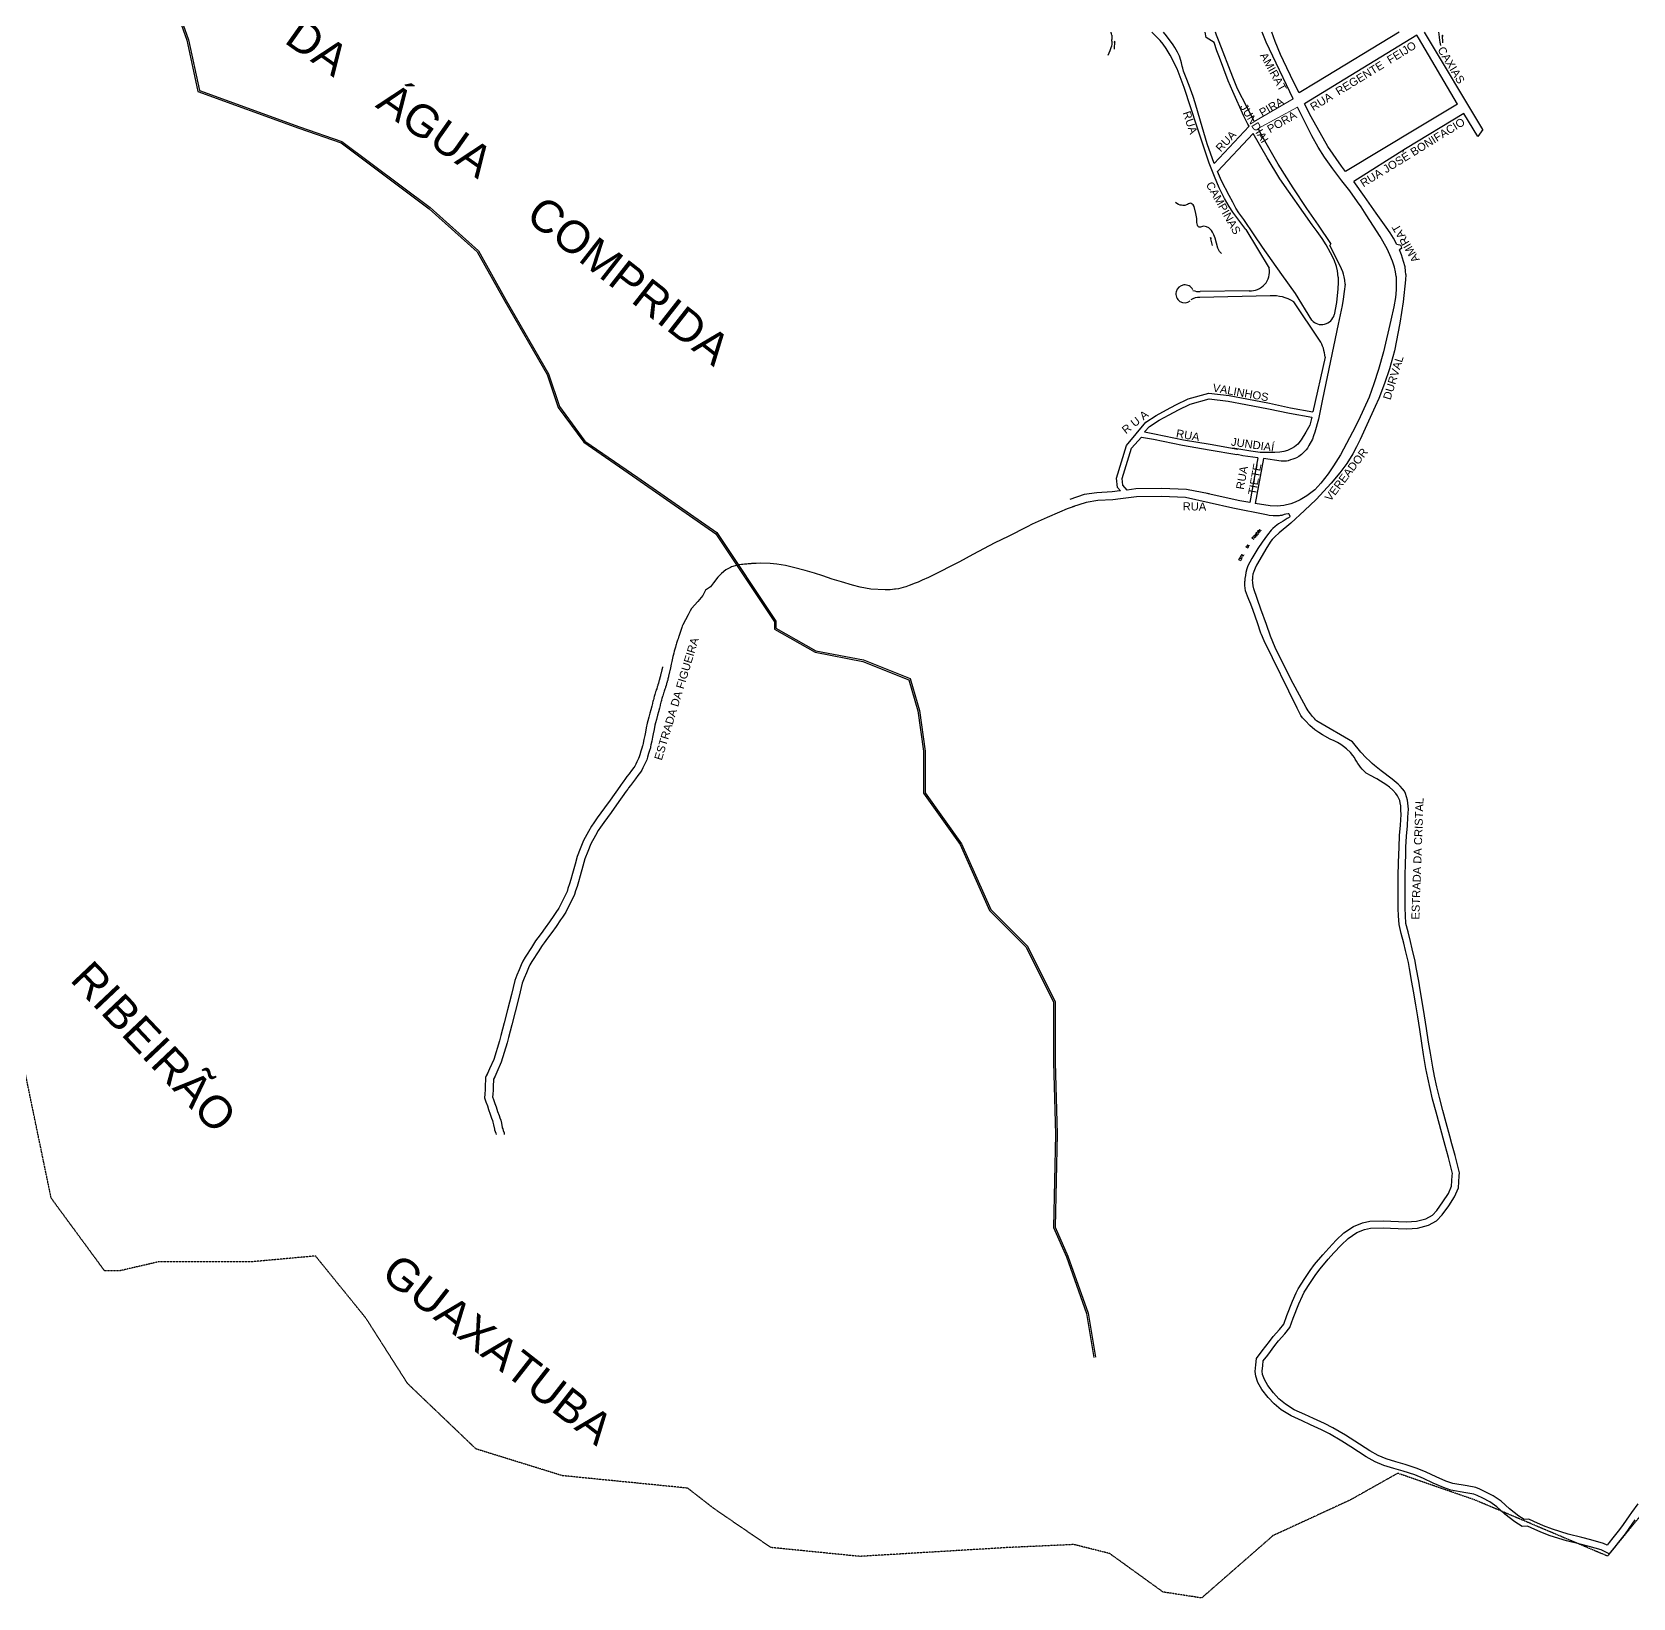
# Model space of a CAD drawing. Header units: millimetres. Extents: x 583 to 26013, y 350 to 21391.
# Drawn here: x 6091 to 8091, y 8427 to 10384 of the extents above; entities that cross this region are included whole.
import ezdxf
from ezdxf.enums import TextEntityAlignment as Align

# ---------------------------------------------------------------- set-up
doc = ezdxf.new("R2010")
doc.units = ezdxf.units.MM
doc.linetypes.add('HIDDEN', pattern=[0.375, 0.25, -0.125])
for name, color, linetype in [('105-QUADRAS_ESTRADAS', 80, 'Continuous'), ('110-CERCA_DE_ARAME', 10, 'Continuous'), ('1140-NOME_DAS_RUAS', 7, 'Continuous'), ('145-', 130, 'Continuous'), ('RIOS', 140, 'Continuous')]:
    doc.layers.add(name, color=color, linetype=linetype)
doc.styles.add('EU', font='arial.ttf', dxfattribs={"height": 10})
doc.styles.add('ROMANS', font='ROMANS.SHX', dxfattribs={"height": 5})

msp = doc.modelspace()

# ---------------------------------------------------------------- linework, layer by layer
at = {"color": 0, "linetype": 'Continuous', "lineweight": 20}
for p, q in [((7666.80313, 10300.54228), (7618.58695, 10272.42552)), ((7671.90358, 10290.05569), (7622.74211, 10263.32966)), ((7611.64611, 10266.13968), (7567.90612, 10219.76614)), ((7616.85137, 10257.08425), (7572.01471, 10209.54801))]:
    msp.add_line(p, q, dxfattribs=at)
at = {"color": 0, "linetype": 'Continuous'}
for p, q in [((7607.61551, 10137.30241), (7636.54128, 10088.79602)), ((7611.68961, 10060.56918), (7550.6453, 10059.6992)), ((7637.97166, 10054.31639), (7550.00966, 10052.39506)), ((7699.69886, 9999.04235), (7667.29305, 10046.99171)), ((7622.50096, 9851.90514), (7612.37232, 9796.15419)), ((7629.43373, 9850.90439), (7619.27727, 9795.00031))]:
    msp.add_line(p, q, dxfattribs=at)
for points in [[(7689.89508, 10024.03368), (7669.69191, 10057.08406), (7652.45453, 10080.98044), (7628.13921, 10114.92413), (7618.12706, 10130.64544)], [(7480.86975, 9884.21932), (7487.14197, 9891.17047), (7499.23039, 9898.80534), (7511.77493, 9905.52859), (7523.31811, 9911.84393), (7537.91538, 9918.90908), (7561.86407, 9925.51833), (7585.47066, 9922.66954), (7607.34894, 9918.59932), (7635.74527, 9913.12957), (7661.97475, 9907.65977), (7689.83555, 9902.7363)], [(7482.58995, 9896.57473), (7495.70358, 9904.85711), (7508.44164, 9911.68408), (7520.11142, 9918.06869), (7535.43913, 9925.48737), (7561.33239, 9932.63328), (7586.53123, 9929.59234), (7608.65111, 9925.47717), (7637.12186, 9919.99308), (7663.29864, 9914.53427), (7691.36964, 9909.57366)], [(7451.02081, 9810.59381), (7447.34364, 9814.67334), (7445.91949, 9826.53235), (7458.28768, 9867.49264), (7482.58995, 9896.57473)], [(7480.83289, 9884.17848), (7493.4174, 9881.99156), (7529.84705, 9874.44892), (7562.95711, 9868.77717), (7597.53825, 9862.847)], [(7459.46642, 9811.6792), (7454.02908, 9817.71151), (7453.0443, 9825.91189), (7464.53362, 9863.96161), (7477.00791, 9877.73826), (7492.1082, 9875.11416), (7528.54611, 9867.56981), (7561.77522, 9861.87767), (7596.35512, 9855.94771)], [(7451.02081, 9810.59381), (7449.98845, 9810.46114), (7440.65627, 9809.56938), (7421.45597, 9808.35843), (7405.65366, 9805.97237), (7387.76435, 9799.94334)], [(7591.21551, 9788.90241), (7532.24445, 9802.2249), (7502.16973, 9803.74391), (7470.73798, 9803.04553), (7451.10169, 9800.52196), (7441.44681, 9799.59938), (7422.51921, 9798.40562), (7408.01509, 9796.21557), (7390.95804, 9790.46704)], [(7561.87952, 9806.92612), (7533.4089, 9812.17883), (7502.31107, 9813.74952), (7469.98749, 9813.03132), (7459.46642, 9811.6792)], [(7392.96922, 9791.14484), (7384.3332, 9788.23434), (7374.61598, 9783.95519), (7359.41457, 9777.22087), (7340.80093, 9768.90051), (7334.26994, 9765.81699), (7310.52722, 9753.74049), (7293.9679, 9745.51306), (7266.49121, 9731.06565), (7249.90052, 9721.76435), (7239.18648, 9716.33087), (7225.32459, 9709.2765), (7211.18015, 9702.40105), (7203.32445, 9698.93754), (7199.8109, 9697.42265), (7198.02025, 9696.65059), (7195.81356, 9695.74282), (7193.02796, 9694.70004), (7190.17563, 9693.63228), (7186.99676, 9692.44229), (7182.69258, 9690.83103), (7179.64865, 9689.94366), (7173.52453, 9688.35621), (7169.98272, 9687.82797), (7168.71879, 9687.63947), (7166.27237, 9687.27461), (7163.39828, 9686.84596), (7157.77622, 9687.00624), (7157.1542, 9687.02398), (7139.13733, 9687.73692), (7125.66902, 9690.31928), (7116.32474, 9692.98561), (7102.37473, 9696.99792), (7090.73796, 9700.48617), (7079.16543, 9704.51742), (7068.61292, 9707.71899), (7056.85533, 9711.11517), (7042.4418, 9715.06113), (7032.62061, 9717.17073), (7021.57464, 9718.99827), (7013.28298, 9720.06593), (7001.14099, 9720.22995), (6995.89351, 9719.9683), (6989.91806, 9719.67035), (6989.14719, 9719.63192), (6988.11858, 9719.58063), (6987.14376, 9719.52269), (6985.61593, 9719.36677), (6984.08078, 9719.21011), (6982.05381, 9719.00325), (6981.02656, 9718.89842), (6979.16172, 9718.70811), (6977.59496, 9718.54822), (6973.95346, 9718.17661), (6969.75325, 9717.02235), (6965.0344, 9715.72558), (6963.61715, 9714.95013), (6958.03063, 9711.89346), (6952.67909, 9707.23729), (6948.11081, 9702.78758), (6942.58371, 9695.55435), (6938.77436, 9690.56911), (6932.4319, 9686.46695), (6929.04846, 9679.70209), (6923.07021, 9672.41198), (6915.18177, 9663.60645), (6913.40647, 9660.62872), (6910.72921, 9655.68391), (6907.47052, 9649.55007), (6904.35879, 9643.21623), (6903.46162, 9641.39005), (6902.80358, 9640.05063), (6899.17403, 9628.73031), (6898.82114, 9627.67146), (6898.23926, 9625.92547), (6897.62916, 9624.09481), (6896.84981, 9621.75631), (6896.33491, 9620.21129), (6895.86084, 9618.78883), (6895.45418, 9617.56861), (6894.90646, 9615.51111), (6894.51896, 9614.05545), (6894.17364, 9612.75827), (6893.48804, 9610.18281), (6892.87904, 9607.89514), (6892.11829, 9605.03737), (6891.77059, 9603.66791), (6891.31304, 9601.46365), (6890.93662, 9599.65026), (6890.48078, 9597.45425), (6890.09393, 9595.59062), (6889.8202, 9594.27194), (6889.32543, 9591.8884), (6889.05991, 9590.60923), (6888.89908, 9589.83444), (6888.79682, 9589.34179), (6888.61927, 9588.48644), (6888.45621, 9587.73343), (6888.27317, 9586.97753)], [(6878.88412, 9590.78931), (6878.74564, 9590.12216), (6877.96732, 9586.90794), (6876.6858, 9581.61564), (6876.44346, 9580.61486), (6876.13139, 9579.3261), (6875.84868, 9578.15861), (6875.55286, 9576.93696), (6875.3273, 9576.00545), (6875.21728, 9575.64075), (6875.14107, 9575.38812), (6875.08524, 9575.20305), (6875.04989, 9575.08585), (6874.97332, 9574.83204), (6874.89897, 9574.58557), (6874.82159, 9574.32904), (6873.6353, 9570.39655), (6873.01995, 9568.3567), (6872.7822, 9567.56856), (6872.19731, 9565.62969), (6871.53797, 9563.444), (6871.00568, 9561.84238), (6870.7676, 9561.15315), (6870.13296, 9559.31596), (6869.57275, 9557.69425), (6869.11122, 9556.35818), (6868.78505, 9555.06977), (6868.41289, 9553.59965), (6868.04268, 9552.13729), (6867.794, 9551.15497), (6867.42561, 9549.69979), (6867.21188, 9548.85553), (6866.81354, 9547.28201), (6866.39697, 9545.68025), (6866.22198, 9545.03042), (6865.30939, 9541.64152), (6864.06302, 9537.01312), (6862.93496, 9532.83324), (6861.54845, 9527.72416), (6860.39151, 9523.46102), (6859.51024, 9520.21367), (6858.44155, 9514.47084), (6857.4221, 9508.99265), (6856.63692, 9504.8977), (6855.61593, 9500.03236), (6854.63159, 9495.34163), (6854.10062, 9492.81137), (6853.89703, 9491.84121), (6853.09012, 9489.1523), (6851.92256, 9485.26159), (6850.5863, 9480.80871), (6849.82914, 9478.28557), (6848.84534, 9476.24242), (6846.83795, 9472.07342), (6845.34986, 9468.98294), (6844.19799, 9466.5907), (6843.04526, 9464.92403), (6840.12702, 9461.11808), (6836.95652, 9456.98314), (6834.40382, 9453.58853), (6831.85849, 9450.08286), (6830.56199, 9448.29719), (6828.43155, 9445.36294), (6827.34488, 9443.86627), (6825.45924, 9441.26919), (6813.30738, 9424.06168), (6806.38521, 9414.69117), (6797.34745, 9402.14963), (6793.03253, 9395.94221), (6790.02409, 9391.61429), (6786.20413, 9384.85334), (6780.02939, 9373.92467), (6775.9804, 9363.44921), (6772.30634, 9353.94373), (6769.67233, 9344.21058), (6766.49014, 9332.45182), (6764.13892, 9324.90697), (6762.43642, 9319.4438), (6760.68908, 9313.83676), (6759.52674, 9310.10689), (6749.31688, 9289.267), (6745.51475, 9283.7199), (6743.0218, 9280.08283), (6737.54931, 9272.09879), (6732.33288, 9264.76477), (6727.16419, 9257.67859), (6723.01657, 9251.99228), (6720.27619, 9248.23527), (6715.00871, 9240.21309), (6712.44674, 9236.17644), (6710.46611, 9233.05575), (6707.19361, 9227.89959), (6704.19635, 9223.1771), (6702.22338, 9218.3879), (6699.74016, 9212.36011), (6696.92095, 9205.51673), (6694.12198, 9198.72248), (6689.96076, 9181.52628), (6685.11533, 9162.08043), (6681.03503, 9146.09137), (6676.81205, 9129.93619), (6675.16936, 9123.65198), (6668.06044, 9100.26703), (6662.6726, 9088.29373), (6658.77679, 9079.63615)], [(6888.6754, 9588.75687), (6888.50347, 9587.92861), (6887.68643, 9584.55447), (6886.40491, 9579.26217), (6886.16257, 9578.26139), (6885.8505, 9576.97263), (6885.5678, 9575.80514), (6885.27198, 9574.58349), (6884.9812, 9573.38266), (6884.79115, 9572.75266), (6884.71494, 9572.50003), (6884.65911, 9572.31497), (6884.62376, 9572.19776), (6884.54719, 9571.94396), (6884.47284, 9571.69748), (6884.39546, 9571.44096), (6883.20917, 9567.50846), (6882.59382, 9565.46861), (6882.35607, 9564.68047), (6881.77118, 9562.74161), (6881.07158, 9560.42247), (6880.47681, 9558.63283), (6880.21954, 9557.88807), (6879.5849, 9556.05088), (6879.0247, 9554.42917), (6878.70146, 9553.49344), (6878.47924, 9552.61563), (6878.10707, 9551.14551), (6877.73686, 9549.68315), (6877.48818, 9548.70083), (6877.1198, 9547.24565), (6876.90607, 9546.40139), (6876.49976, 9544.79643), (6876.06419, 9543.1216), (6875.878, 9542.43018), (6874.96541, 9539.04127), (6873.71904, 9534.41288), (6872.58772, 9530.22091), (6871.19937, 9525.10507), (6870.04244, 9520.84194), (6869.26731, 9517.98572), (6868.27277, 9512.64134), (6867.24833, 9507.13631), (6866.44162, 9502.9291), (6865.40277, 9497.97861), (6864.41843, 9493.28788), (6863.88745, 9490.75761), (6863.59685, 9489.37278), (6862.66815, 9486.27804), (6861.50059, 9482.38733), (6860.16433, 9477.93445), (6859.18077, 9474.6569), (6857.85528, 9471.90408), (6855.84788, 9467.73509), (6854.35979, 9464.6446), (6852.86808, 9461.54659), (6851.13023, 9459.03392), (6848.06273, 9455.03331), (6844.92074, 9450.93554), (6842.44658, 9447.64538), (6839.95052, 9444.20757), (6838.65402, 9442.42189), (6836.52357, 9439.48764), (6835.4369, 9437.99097), (6833.58984, 9435.44702), (6821.41422, 9418.20586), (6814.46363, 9408.79688), (6805.51005, 9396.37216), (6801.24361, 9390.23449), (6798.50122, 9386.2893), (6794.91055, 9379.93418), (6789.0942, 9369.63983), (6785.30789, 9359.84395), (6781.82245, 9350.82646), (6779.3251, 9341.59832), (6776.09354, 9329.65709), (6773.68608, 9321.93177), (6771.98357, 9316.4686), (6770.23624, 9310.86155), (6768.84516, 9306.39771), (6757.97682, 9284.21374), (6753.76314, 9278.06622), (6751.27019, 9274.42916), (6745.74861, 9266.37348), (6740.44723, 9258.92004), (6735.24335, 9251.78561), (6731.09573, 9246.0993), (6728.50028, 9242.54099), (6723.41028, 9234.78911), (6720.8898, 9230.81783), (6718.90917, 9227.69713), (6715.63666, 9222.54097), (6713.10882, 9218.55809), (6711.46952, 9214.57884), (6708.9863, 9208.55105), (6706.16709, 9201.70768), (6703.66076, 9195.62379), (6699.67227, 9179.14136), (6694.8118, 9159.63516), (6690.7173, 9143.59049), (6686.48697, 9127.40716), (6684.7944, 9120.93214), (6677.44212, 9096.74664), (6671.79185, 9084.19017), (6667.89604, 9075.53259)], [(8093.58511, 8524.75006), (8086.09903, 8514.23392), (8081.32351, 8507.52546), (8072.9838, 8497.12206), (8068.36082, 8491.35511), (8061.32655, 8482.58018), (8051.23238, 8487.38796), (8036.41353, 8491.67701), (8025.35075, 8494.45934), (8007.9803, 8498.79148), (7987.90776, 8504.90189), (7975.95197, 8509.38168), (7963.83791, 8514.81015), (7959.35746, 8516.9119), (7952.73604, 8516.59414), (7943.77233, 8522.26125), (7931.21438, 8531.97463), (7921.05921, 8541.22526), (7912.13647, 8547.2711), (7903.62225, 8551.83821), (7896.34936, 8555.15774), (7892.29848, 8556.93705), (7882.52686, 8558.73099), (7863.76485, 8561.96322), (7854.27402, 8565.34853), (7841.69403, 8570.77602), (7829.31401, 8576.45657), (7818.49536, 8581.05074), (7803.98927, 8585.78865), (7792.43824, 8589.22383), (7779.79545, 8592.84443), (7769.00048, 8597.58091), (7757.95276, 8603.74849), (7738.80055, 8616.10934), (7727.32904, 8623.43913), (7712.21007, 8632.24397), (7701.8929, 8637.5515), (7688.28887, 8643.77933), (7677.79369, 8648.62348), (7664.04963, 8654.77819), (7651.83491, 8662.22615), (7642.88907, 8669.98139), (7635.3202, 8677.95306), (7627.54481, 8687.97691), (7622.68785, 8696.64785), (7619.96279, 8704.42027), (7619.25526, 8710.47746), (7619.97195, 8718.43017), (7620.71788, 8726.70727), (7627.96803, 8736.12362), (7637.03332, 8747.89744), (7641.87247, 8754.18244), (7649.75738, 8762.7724), (7654.87496, 8769.35294), (7658.53565, 8780.13211), (7665.85469, 8798.18946), (7670.32309, 8808.58033), (7672.98078, 8813.61727), (7681.16631, 8826.39104), (7687.9513, 8836.46682), (7693.47881, 8844.06235), (7703.70352, 8856.25183), (7711.06708, 8864.26334), (7720.41366, 8874.2961), (7730.0775, 8883.40307), (7741.99851, 8891.6111), (7753.38139, 8896.08961), (7762.34503, 8897.94346), (7779.36484, 8898.51348), (7788.77448, 8898.07584), (7798.19034, 8897.49863), (7808.32405, 8897.1997), (7820.61834, 8897.94738), (7832.32558, 8901.07881), (7840.50857, 8905.58489), (7846.2205, 8911.57387), (7853.80738, 8922.10996), (7860.55883, 8932.64499), (7864.54985, 8941.69807), (7865.42814, 8955.27138), (7865.54456, 8957.7395), (7860.69261, 8977.80468), (7856.46066, 8992.57753), (7853.83524, 9002.00319), (7849.41571, 9018.79381), (7845.12749, 9034.24556), (7840.88982, 9050.41001), (7837.71537, 9064.00928), (7834.86546, 9077.27972), (7832.42415, 9088.86429), (7829.48871, 9106.46753), (7827.2175, 9120.59708), (7824.74261, 9137.43845), (7822.27699, 9153.474), (7819.68909, 9168.57757), (7816.78311, 9185.53748), (7814.88596, 9196.60964), (7811.93345, 9213.716), (7810.56255, 9221.11408), (7807.05872, 9236.4529), (7804.7259, 9245.47165), (7801.74616, 9257.35179), (7798.95459, 9268.64202), (7798.32299, 9279.46419), (7797.76735, 9288.98477), (7797.6908, 9313.52758), (7797.96777, 9329.37525), (7798.36632, 9346.26275), (7798.6106, 9355.74026), (7798.87237, 9365.53914), (7799.5301, 9379.90096), (7800.77059, 9392.82615), (7801.41551, 9406.20241), (7801.41551, 9406.20241)], [(8097.26392, 8544.91967), (8089.46543, 8533.96467), (8086.49752, 8529.79546), (8079.01144, 8519.27933), (8074.37999, 8512.77324), (8066.19565, 8502.56366), (8061.57267, 8496.79671), (8058.8476, 8493.39731), (8054.3328, 8495.54767), (8038.68464, 8500.07675), (8027.46439, 8502.89869), (8010.30126, 8507.17912), (7990.70365, 8513.14496), (7979.26038, 8517.4327), (7967.46444, 8522.71863), (7961.0973, 8525.70541), (7955.0631, 8525.41583), (7948.7695, 8529.39482), (7936.81422, 8538.64204), (7926.45631, 8548.07735), (7916.64477, 8554.72543), (7907.48867, 8559.63685), (7899.90513, 8563.09816), (7894.86784, 8565.31075), (7884.0509, 8567.29659), (7865.98116, 8570.40957), (7857.462, 8573.44829), (7845.23184, 8578.72484), (7832.82914, 8584.4158), (7821.55184, 8589.20474), (7806.58027, 8594.09468), (7794.87588, 8597.57547), (7782.75422, 8601.04683), (7772.87756, 8605.38038), (7762.43663, 8611.20922), (7743.50161, 8623.42989), (7731.86227, 8630.86691), (7716.39198, 8639.87635), (7705.6955, 8645.37902), (7691.92253, 8651.68418), (7681.39463, 8656.54344), (7668.10834, 8662.49316), (7656.98463, 8669.27586), (7648.90722, 8676.27824), (7641.92837, 8683.62851), (7634.81751, 8692.79566), (7630.6477, 8700.23986), (7628.49208, 8706.38811), (7628.00092, 8710.59293), (7628.63684, 8717.64929), (7629.15557, 8723.40532), (7634.86145, 8730.81601), (7643.92674, 8742.58983), (7648.53625, 8748.57657), (7656.40691, 8757.15101), (7662.64184, 8765.16832), (7666.69282, 8777.09673), (7673.88318, 8794.83658), (7678.17892, 8804.82596), (7680.50399, 8809.23251), (7688.43796, 8821.61371), (7695.07907, 8831.47583), (7700.33694, 8838.70083), (7710.24233, 8850.50964), (7717.45268, 8858.35445), (7726.58637, 8868.15869), (7735.55968, 8876.61492), (7746.11136, 8883.88012), (7755.8732, 8887.72085), (7763.37915, 8889.27322), (7779.30826, 8889.80671), (7788.30619, 8889.38822), (7797.79581, 8888.80648), (7808.46013, 8888.4919), (7822.02048, 8889.31658), (7835.59552, 8892.94761), (7845.87924, 8898.61048), (7852.93012, 8906.00336), (7861.00514, 8917.21734), (7868.24758, 8928.5185), (7873.13219, 8939.59859), (7874.11489, 8954.78548), (7874.29359, 8958.57368), (7869.10621, 8980.026), (7864.83305, 8994.94273), (7862.23286, 9004.27779), (7857.81438, 9021.06444), (7853.52731, 9036.51205), (7849.33529, 9052.50234), (7846.20519, 9065.91163), (7843.37503, 9079.0901), (7840.97527, 9090.47753), (7838.0744, 9107.87342), (7835.81653, 9121.91996), (7833.34596, 9138.732), (7830.86461, 9154.86983), (7828.26412, 9170.04685), (7825.35814, 9187.00676), (7823.4601, 9198.08414), (7820.49758, 9215.2485), (7819.08414, 9222.87613), (7815.5126, 9238.51137), (7813.15672, 9247.61928), (7810.18832, 9259.45419), (7807.59302, 9269.95064), (7807.00821, 9279.97108), (7806.46656, 9289.25198), (7806.39104, 9313.46513), (7806.66598, 9329.1966), (7807.06368, 9346.04804), (7807.30772, 9355.5161), (7807.56705, 9365.22394), (7808.21105, 9379.28599), (7809.45457, 9392.24267), (7809.86623, 9402.9306), (7810.71551, 9412.80241), (7810.71551, 9412.80241)], [(6659.87602, 9082.07894), (6657.87136, 9077.62403), (6657.76684, 9075.66941), (6657.64695, 9073.42739), (6657.41853, 9069.15596), (6657.06698, 9062.58169), (6656.75486, 9056.745), (6656.51628, 9052.28345), (6658.28592, 9047.06602), (6659.9903, 9042.04097), (6661.47148, 9037.67401), (6663.40468, 9032.01972), (6665.25797, 9026.68019), (6666.25926, 9023.79536), (6667.00179, 9021.65608), (6667.67601, 9018.46095), (6668.8001, 9013.13388), (6668.99599, 9012.20556), (6669.72957, 9010.072), (6670.4324, 9008.02789), (6670.94684, 9006.53168), (6670.9488, 9006.41869)], [(6668.99527, 9077.97538), (6667.75732, 9075.22432), (6667.75257, 9075.13542), (6667.63268, 9072.8934), (6667.40427, 9068.62198), (6667.05271, 9062.0477), (6666.7406, 9056.21102), (6666.60483, 9053.67212), (6667.75602, 9050.27806), (6669.4604, 9045.25302), (6670.93766, 9040.89761), (6672.85941, 9035.27681), (6674.7051, 9029.95918), (6675.70639, 9027.07436), (6676.65595, 9024.33857), (6677.46054, 9020.52564), (6678.58463, 9015.19857), (6678.65318, 9014.87375), (6679.18621, 9013.32347), (6679.88903, 9011.27935), (6680.91784, 9008.28714), (6680.94729, 9006.59243)]]:
    msp.add_lwpolyline(points, dxfattribs=at)
for centre, radius, start, end in [((7613.17414, 10084.31563), 23.7928, 266.4227593, 10.85410068), ((7531.31374, 10056.83869), 11.17877, 27.04846671, 307.32357289), ((7549.10453, 10080.19771), 20.55634, 248.07429507, 274.29855914), ((7548.86347, 10035.34078), 17.09275, 86.15500778, 125.71234336), ((7640.71275, 10002.93872), 51.45073, 58.89442381, 93.05393806), ((7702.1731, 10034.66425), 16.24065, 220.8867269, 346.10580358), ((7655.3049, 9972.8224), 51.55879, 5.3492356, 30.56693734)]:
    msp.add_arc(centre, radius, start, end, dxfattribs=at)
at = {"layer": '105-QUADRAS_ESTRADAS', "color": 0, "linetype": 'Continuous'}
for p, q in [((7496.81551, 10376.90241), (7490.11551, 10383.90241)), ((7508.61551, 10379.10241), (7504.81551, 10383.90241)), ((7558.01551, 10377.30241), (7556.91551, 10383.90241)), ((7570.81551, 10379.90241), (7569.61551, 10383.90241)), ((7632.81551, 10371.40241), (7628.11551, 10383.90241)), ((7644.11551, 10372.20241), (7639.91551, 10383.90241)), ((7821.21551, 10380.10241), (7753.51551, 10338.70241)), ((7823.31551, 10376.50241), (7821.21551, 10380.10241)), ((7903.61551, 10262.20241), (7830.61551, 10383.90241)), ((7500.31551, 10373.30241), (7496.81551, 10376.90241)), ((7504.31551, 10368.60241), (7500.31551, 10373.30241)), ((7508.01551, 10363.50241), (7504.31551, 10368.60241)), ((7512.81551, 10355.20241), (7508.01551, 10363.50241)), ((7516.71551, 10368.10241), (7508.61551, 10379.10241)), ((7518.81551, 10364.60241), (7516.71551, 10368.10241)), ((7522.11551, 10358.70241), (7518.81551, 10364.60241)), ((7568.11551, 10371.00241), (7558.01551, 10377.30241)), ((7571.31551, 10360.40241), (7568.11551, 10371.00241)), ((7574.11551, 10371.70241), (7570.81551, 10379.90241)), ((7574.71551, 10352.00241), (7571.31551, 10360.40241)), ((7591.11551, 10327.50241), (7574.11551, 10371.70241)), ((7666.80313, 10300.54228), (7632.81551, 10371.40241)), ((7650.91551, 10355.70241), (7644.11551, 10372.20241)), ((7521.61551, 10338.00241), (7512.81551, 10355.20241)), ((7524.51551, 10353.60241), (7522.11551, 10358.70241)), ((7526.51551, 10348.40241), (7524.51551, 10353.60241)), ((7527.21551, 10345.60241), (7526.51551, 10348.40241)), ((7527.61551, 10343.40241), (7527.21551, 10345.60241)), ((7528.11551, 10341.40241), (7527.61551, 10343.40241)), ((7528.71551, 10338.90241), (7528.11551, 10341.40241)), ((7585.31551, 10322.90241), (7574.71551, 10352.00241)), ((7654.61551, 10347.90241), (7650.91551, 10355.70241)), ((7667.61551, 10320.80241), (7654.61551, 10347.90241)), ((7530.51551, 10314.80241), (7521.61551, 10338.00241)), ((7529.61551, 10335.10241), (7528.71551, 10338.90241)), ((7530.51551, 10332.90241), (7529.61551, 10335.10241)), ((7532.91551, 10326.70241), (7530.51551, 10332.90241)), ((7536.81551, 10317.10241), (7532.91551, 10326.70241)), ((7591.11551, 10309.60241), (7585.31551, 10322.90241)), ((7591.21551, 10327.50241), (7591.21551, 10327.50241)), ((7597.31551, 10313.00241), (7591.21551, 10327.50241)), ((7674.01551, 10308.00241), (7667.61551, 10320.80241)), ((7696.21551, 10321.40241), (7674.01551, 10308.00241)), ((7546.71551, 10265.20241), (7530.51551, 10314.80241)), ((7541.71551, 10303.30241), (7536.81551, 10317.10241)), ((7544.31551, 10295.60241), (7541.71551, 10303.30241)), ((7591.21551, 10309.60241), (7591.21551, 10309.60241)), ((7605.11551, 10278.60241), (7591.21551, 10309.60241)), ((7609.31551, 10289.70241), (7597.31551, 10313.00241)), ((7550.91551, 10272.50241), (7544.31551, 10295.60241)), ((7617.81551, 10272.40241), (7609.31551, 10289.70241)), ((7689.81551, 10254.30241), (7671.90358, 10290.05569)), ((7880.01551, 10282.10241), (7806.91551, 10238.00241)), ((7897.51551, 10253.40241), (7880.01551, 10282.10241)), ((7561.71551, 10220.00241), (7546.71551, 10265.20241)), ((7559.11551, 10244.20241), (7550.91551, 10272.50241)), ((7610.11551, 10268.80241), (7605.11551, 10278.60241)), ((7611.64611, 10266.13968), (7610.11551, 10268.80241)), ((7627.91551, 10253.80241), (7622.74211, 10263.32966)), ((7903.61551, 10262.20241), (7897.51551, 10253.40241)), ((7567.90612, 10219.76614), (7559.11551, 10244.20241)), ((7634.31551, 10226.70241), (7616.85137, 10257.08425)), ((7648.01551, 10218.80241), (7627.91551, 10253.80241)), ((7697.91551, 10240.20241), (7689.81551, 10254.30241)), ((7705.91551, 10227.60241), (7697.91551, 10240.20241)), ((7568.41551, 10203.30241), (7561.71551, 10220.00241)), ((7650.01551, 10200.30241), (7634.31551, 10226.70241)), ((7716.11551, 10212.90241), (7705.91551, 10227.60241)), ((7806.91551, 10238.00241), (7742.41551, 10197.00241)), ((7574.31551, 10189.40241), (7568.41551, 10203.30241)), ((7577.31551, 10198.00241), (7572.01471, 10209.54801)), ((7666.61551, 10189.30241), (7648.01551, 10218.80241)), ((7690.51551, 10143.00241), (7650.01551, 10200.30241)), ((7727.51551, 10198.20241), (7716.11551, 10212.90241)), ((7580.91551, 10175.80241), (7574.31551, 10189.40241)), ((7586.51551, 10179.50241), (7577.31551, 10198.00241)), ((7683.81551, 10163.50241), (7666.61551, 10189.30241)), ((7737.31551, 10185.50241), (7727.51551, 10198.20241)), ((7746.91551, 10171.80241), (7737.31551, 10185.50241)), ((7755.71551, 10178.30241), (7742.41551, 10197.00241)), ((7586.51551, 10165.80241), (7580.91551, 10175.80241)), ((7591.11551, 10171.20241), (7586.51551, 10179.50241)), ((7591.11551, 10158.90241), (7586.51551, 10165.80241)), ((7591.21551, 10171.20241), (7591.21551, 10171.20241)), ((7594.91551, 10163.80241), (7591.21551, 10171.20241)), ((7598.61551, 10158.20241), (7594.91551, 10163.80241)), ((7698.11551, 10142.40241), (7683.81551, 10163.50241)), ((7751.41551, 10165.60241), (7746.91551, 10171.80241)), ((7758.01551, 10155.40241), (7751.41551, 10165.60241)), ((7770.51551, 10157.40241), (7755.71551, 10178.30241)), ((7591.21551, 10158.90241), (7591.21551, 10158.90241)), ((7607.61551, 10137.30241), (7591.21551, 10158.90241)), ((7604.81551, 10149.60241), (7598.61551, 10158.20241)), ((7618.12706, 10130.64544), (7604.81551, 10149.60241)), ((7696.61551, 10134.50241), (7690.51551, 10143.00241)), ((7713.91551, 10119.60241), (7698.11551, 10142.40241)), ((7767.21551, 10141.40241), (7758.01551, 10155.40241)), ((7775.21551, 10128.30241), (7767.21551, 10141.40241)), ((7782.81551, 10140.00241), (7770.51551, 10157.40241)), ((7787.81551, 10132.90241), (7782.81551, 10140.00241)), ((7702.71551, 10125.90241), (7696.61551, 10134.50241)), ((7707.71551, 10118.00241), (7702.71551, 10125.90241)), ((7783.91551, 10112.90241), (7775.21551, 10128.30241)), ((7713.41551, 10108.00241), (7707.71551, 10118.00241)), ((7713.91551, 10119.60241), (7712.31551, 10117.00241)), ((7723.71551, 10095.00241), (7712.31551, 10117.00241)), ((7717.71551, 10099.10241), (7713.41551, 10108.00241)), ((7787.51551, 10105.40241), (7783.91551, 10112.90241)), ((7790.91551, 10097.60241), (7787.51551, 10105.40241)), ((7720.61551, 10091.10241), (7717.71551, 10099.10241)), ((7721.91551, 10085.70241), (7720.61551, 10091.10241)), ((7722.71551, 10077.60241), (7721.91551, 10085.70241)), ((7726.91551, 10088.20241), (7723.71551, 10095.00241)), ((7728.81551, 10084.20241), (7726.91551, 10088.20241)), ((7729.61551, 10081.30241), (7728.81551, 10084.20241)), ((7730.31551, 10078.00241), (7729.61551, 10081.30241)), ((7793.41551, 10090.30241), (7790.91551, 10097.60241)), ((7794.61551, 10084.30241), (7793.41551, 10090.30241)), ((7795.41551, 10078.50241), (7794.61551, 10084.30241)), ((7722.31551, 10062.90241), (7720.61551, 10046.00241)), ((7722.71551, 10071.10241), (7722.31551, 10062.90241)), ((7722.71551, 10077.60241), (7722.71551, 10071.10241)), ((7731.11551, 10074.00241), (7730.31551, 10078.00241)), ((7731.41551, 10068.70241), (7730.51551, 10059.90241)), ((7731.41551, 10068.70241), (7731.11551, 10074.00241)), ((7795.31551, 10062.00241), (7794.31551, 10052.40241)), ((7795.41551, 10070.10241), (7795.31551, 10062.00241)), ((7795.41551, 10078.50241), (7795.41551, 10070.10241)), ((7720.61551, 10046.00241), (7717.93856, 10030.76439)), ((7727.81551, 10042.30241), (7722.91551, 10018.80241)), ((7729.31551, 10050.20241), (7727.81551, 10042.30241)), ((7730.51551, 10059.90241), (7729.31551, 10050.20241)), ((7792.61551, 10040.50241), (7788.61551, 10023.70241)), ((7794.31551, 10052.40241), (7792.61551, 10040.50241)), ((7788.61551, 10023.70241), (7779.41551, 9984.50241)), ((7722.91551, 10018.80241), (7703.31551, 9925.00241)), ((7779.41551, 9984.50241), (7773.11551, 9962.20241)), ((7706.63915, 9977.62903), (7691.36964, 9909.57366)), ((7773.11551, 9962.20241), (7767.31551, 9944.30241)), ((7767.31551, 9944.30241), (7761.41551, 9927.90241)), ((7703.31551, 9925.00241), (7698.41551, 9900.10241)), ((7761.41551, 9927.90241), (7755.11551, 9913.00241)), ((7689.83555, 9902.7363), (7687.63189, 9892.91472)), ((7698.41551, 9900.10241), (7693.71551, 9884.00241)), ((7755.11551, 9913.00241), (7748.31551, 9898.60241)), ((7682.61551, 9883.90241), (7676.61551, 9874.20241)), ((7687.63189, 9892.91472), (7682.61551, 9884.00241)), ((7682.61551, 9884.00241), (7682.61551, 9884.00241)), ((7693.71551, 9883.90241), (7692.21551, 9879.40241)), ((7693.71551, 9884.00241), (7693.71551, 9884.00241)), ((7740.91551, 9883.90241), (7725.61551, 9855.60241)), ((7748.31551, 9898.60241), (7740.91551, 9884.00241)), ((7740.91551, 9884.00241), (7740.91551, 9884.00241)), ((7613.91551, 9860.10241), (7591.21551, 9864.00241)), ((7625.41551, 9858.60241), (7613.91551, 9860.10241)), ((7659.61551, 9861.20241), (7654.91551, 9859.80241)), ((7664.51551, 9863.40241), (7659.61551, 9861.20241)), ((7668.41551, 9865.60241), (7664.51551, 9863.40241)), ((7672.51551, 9868.90241), (7668.41551, 9865.60241)), ((7676.61551, 9874.20241), (7672.51551, 9868.90241)), ((7682.81551, 9861.80241), (7680.11551, 9858.80241)), ((7684.51551, 9864.10241), (7682.81551, 9861.80241)), ((7686.31551, 9867.40241), (7684.51551, 9864.10241)), ((7690.81551, 9875.30241), (7686.31551, 9867.40241)), ((7692.21551, 9879.40241), (7690.81551, 9875.30241)), ((7603.81551, 9854.60241), (7596.71551, 9856.10241)), ((7622.50096, 9851.90514), (7603.81551, 9854.60241)), ((7635.41551, 9858.50241), (7625.41551, 9858.60241)), ((7651.61551, 9847.70241), (7629.43373, 9850.90439)), ((7643.71551, 9858.50241), (7635.41551, 9858.50241)), ((7650.01551, 9859.00241), (7643.71551, 9858.50241)), ((7654.91551, 9859.80241), (7650.01551, 9859.00241)), ((7654.91551, 9847.60241), (7651.61551, 9847.70241)), ((7658.31551, 9847.90241), (7654.91551, 9847.60241)), ((7660.51551, 9848.30241), (7658.31551, 9847.90241)), ((7663.41551, 9849.20241), (7660.51551, 9848.30241)), ((7666.31551, 9850.20241), (7663.41551, 9849.20241)), ((7668.71551, 9851.10241), (7666.31551, 9850.20241)), ((7670.91551, 9851.90241), (7668.71551, 9851.10241)), ((7673.61551, 9853.60241), (7670.91551, 9851.90241)), ((7677.21551, 9856.20241), (7673.61551, 9853.60241)), ((7680.11551, 9858.80241), (7677.21551, 9856.20241)), ((7717.21551, 9841.70241), (7710.21551, 9831.90241)), ((7725.61551, 9855.60241), (7717.21551, 9841.70241)), ((7701.11551, 9820.20241), (7693.51551, 9812.10241)), ((7710.21551, 9831.90241), (7701.11551, 9820.20241)), ((7598.01551, 9798.60241), (7558.67149, 9807.31876)), ((7683.71551, 9804.60241), (7675.41551, 9799.40241)), ((7693.51551, 9812.10241), (7683.71551, 9804.60241)), ((7633.41551, 9780.60241), (7591.21551, 9788.90241)), ((7600.11551, 9798.20241), (7598.01551, 9798.60241)), ((7612.37232, 9796.15419), (7600.11551, 9798.20241)), ((7637.81551, 9791.90241), (7619.27727, 9795.00031)), ((7636.81551, 9780.00241), (7633.41551, 9780.60241)), ((7641.71551, 9779.40241), (7636.81551, 9780.00241)), ((7646.61551, 9791.60241), (7637.81551, 9791.90241)), ((7655.01551, 9792.20241), (7646.61551, 9791.60241)), ((7652.51551, 9780.00241), (7650.61551, 9779.80241)), ((7655.51551, 9781.10241), (7652.51551, 9780.00241)), ((7663.71551, 9794.30241), (7655.01551, 9792.20241)), ((7657.51551, 9781.60241), (7655.51551, 9781.10241)), ((7660.21551, 9782.00241), (7657.51551, 9781.60241)), ((7661.11551, 9781.80241), (7660.21551, 9782.00241)), ((7661.51551, 9781.40241), (7661.11551, 9781.80241)), ((7662.21551, 9780.50241), (7661.51551, 9781.40241)), ((7662.51551, 9779.40241), (7662.21551, 9780.50241)), ((7669.01551, 9796.30241), (7663.71551, 9794.30241)), ((7675.41551, 9799.40241), (7669.01551, 9796.30241)), ((7639.11551, 9761.70241), (7634.41551, 9755.50241)), ((7641.11551, 9763.60241), (7639.11551, 9761.70241)), ((7644.21551, 9766.30241), (7641.11551, 9763.60241)), ((7645.31551, 9779.40241), (7641.71551, 9779.40241)), ((7648.51551, 9769.50241), (7644.21551, 9766.30241)), ((7649.01551, 9779.50241), (7645.31551, 9779.40241)), ((7654.01551, 9772.90241), (7648.51551, 9769.50241)), ((7650.61551, 9779.80241), (7649.01551, 9779.50241)), ((7659.11551, 9776.00241), (7654.01551, 9772.90241)), ((7661.51551, 9777.20241), (7659.11551, 9776.00241)), ((7661.91551, 9777.60241), (7661.51551, 9777.20241)), ((7662.51551, 9778.70241), (7661.91551, 9777.60241)), ((7662.51551, 9779.40241), (7662.51551, 9778.70241)), ((7627.81551, 9746.70241), (7622.41551, 9738.80241)), ((7634.41551, 9755.50241), (7627.81551, 9746.70241)), ((7615.01551, 9726.00241), (7610.21551, 9717.10241)), ((7622.41551, 9738.80241), (7615.01551, 9726.00241)), ((7606.41551, 9701.10241), (7606.11551, 9697.80241)), ((7606.91551, 9705.00241), (7606.41551, 9701.10241)), ((7607.61551, 9708.80241), (7606.91551, 9705.00241)), ((7608.71551, 9713.00241), (7607.61551, 9708.80241)), ((7610.21551, 9717.10241), (7608.71551, 9713.00241)), ((7606.21551, 9692.50241), (7606.11551, 9697.80241)), ((7607.01551, 9685.80241), (7606.21551, 9692.50241)), ((7609.51551, 9679.00241), (7607.01551, 9685.80241)), ((7611.41551, 9675.00241), (7609.51551, 9679.00241)), ((7613.91551, 9669.20241), (7611.41551, 9675.00241)), ((7616.71551, 9661.30241), (7613.91551, 9669.20241)), ((7622.01551, 9645.80241), (7616.71551, 9661.30241)), ((7626.31551, 9632.80241), (7622.01551, 9645.80241)), ((7627.21551, 9631.00241), (7626.31551, 9632.80241)), ((7630.41551, 9623.30241), (7627.21551, 9631.00241)), ((7671.71551, 9539.00241), (7630.41551, 9623.30241)), ((7675.41551, 9531.50241), (7671.71551, 9539.00241)), ((7676.31551, 9530.00241), (7675.41551, 9531.50241)), ((7678.41551, 9527.00241), (7676.31551, 9530.00241)), ((7682.21551, 9523.10241), (7678.41551, 9527.00241)), ((7687.61551, 9517.40241), (7682.21551, 9523.10241)), ((7693.71551, 9512.10241), (7687.61551, 9517.40241)), ((7698.51551, 9508.50241), (7693.71551, 9512.10241)), ((7703.31551, 9505.60241), (7698.51551, 9508.50241)), ((7712.71551, 9500.50241), (7703.31551, 9505.60241)), ((7717.81551, 9498.20241), (7712.71551, 9500.50241)), ((7722.11551, 9496.00241), (7717.81551, 9498.20241)), ((7726.31551, 9493.70241), (7722.11551, 9496.00241)), ((7729.61551, 9491.40241), (7726.31551, 9493.70241)), ((7733.41551, 9488.30241), (7729.61551, 9491.40241)), ((7738.21551, 9483.70241), (7733.41551, 9488.30241)), ((7741.11551, 9480.10241), (7738.21551, 9483.70241)), ((7743.31551, 9477.40241), (7741.11551, 9480.10241)), ((7744.21551, 9475.20241), (7743.31551, 9477.40241)), ((7745.61551, 9472.70241), (7744.21551, 9475.20241)), ((7747.41551, 9469.90241), (7745.61551, 9472.70241)), ((7749.01551, 9467.80241), (7747.41551, 9469.90241)), ((7750.61551, 9465.40241), (7749.01551, 9467.80241)), ((7752.71551, 9462.90241), (7750.61551, 9465.40241)), ((7753.91551, 9461.70241), (7752.71551, 9462.90241)), ((7755.81551, 9459.90241), (7753.91551, 9461.70241)), ((7757.91551, 9458.00241), (7755.81551, 9459.90241)), ((7759.71551, 9457.10241), (7757.91551, 9458.00241)), ((7762.31551, 9455.40241), (7759.71551, 9457.10241)), ((7771.01551, 9450.80241), (7762.31551, 9455.40241)), ((7775.91551, 9447.80241), (7771.01551, 9450.80241)), ((7782.51551, 9443.60241), (7775.91551, 9447.80241)), ((7786.91551, 9440.30241), (7782.51551, 9443.60241)), ((7791.11551, 9436.50241), (7786.91551, 9440.30241)), ((7794.91551, 9432.30241), (7791.11551, 9436.50241)), ((7797.01551, 9429.60241), (7794.91551, 9432.30241)), ((7798.81551, 9426.30241), (7797.01551, 9429.60241)), ((7799.71551, 9423.70241), (7798.81551, 9426.30241)), ((7800.51551, 9420.70241), (7799.71551, 9423.70241)), ((7801.01551, 9417.10241), (7800.51551, 9420.70241)), ((7801.21551, 9411.70241), (7801.01551, 9417.10241)), ((7801.41551, 9406.20241), (7801.21551, 9411.70241))]:
    msp.add_line(p, q, dxfattribs=at)
at = {"layer": '110-CERCA_DE_ARAME', "color": 0, "linetype": 'Continuous'}
for p, q in [((7799.11551, 10383.90241), (7696.21551, 10321.40241)), ((7871.81551, 10293.60241), (7823.31551, 10376.50241)), ((7753.51551, 10338.70241), (7680.91551, 10294.10241)), ((7689.01551, 10278.10241), (7680.91551, 10294.10241)), ((7871.81551, 10293.60241), (7821.91551, 10264.00241)), ((7709.91551, 10241.10241), (7689.01551, 10278.10241)), ((7821.91551, 10264.00241), (7732.21551, 10209.80241)), ((7726.91551, 10216.30241), (7709.91551, 10241.10241)), ((7732.21551, 10209.80241), (7726.91551, 10216.30241)), ((7791.91551, 10126.50241), (7787.81551, 10132.90241)), ((7796.31551, 10118.30241), (7791.91551, 10126.50241)), ((7801.41551, 10117.40241), (7796.31551, 10118.30241)), ((7802.31551, 10113.70241), (7799.41551, 10111.80241)), ((7801.91551, 10105.50241), (7799.41551, 10111.80241)), ((7802.31551, 10113.70241), (7801.41551, 10117.40241)), ((7804.51551, 10097.40241), (7801.91551, 10105.50241)), ((7806.51551, 10090.40241), (7804.51551, 10097.40241)), ((7806.61551, 10090.40241), (7806.51551, 10090.40241)), ((7807.11551, 10085.20241), (7806.61551, 10090.40241)), ((7807.41551, 10080.80241), (7807.11551, 10085.20241)), ((7807.41551, 10080.80241), (7807.11551, 10074.30241)), ((7807.11551, 10074.30241), (7804.11551, 10046.90241)), ((7804.11551, 10046.90241), (7800.01551, 10020.10241)), ((7800.01551, 10020.10241), (7793.11551, 9985.40241)), ((7793.11551, 9985.40241), (7786.81551, 9963.30241)), ((7786.81551, 9963.30241), (7780.61551, 9944.80241)), ((7780.61551, 9944.80241), (7773.51551, 9926.20241)), ((7773.51551, 9926.20241), (7769.01551, 9916.00241)), ((7769.01551, 9916.00241), (7754.41551, 9884.00241)), ((7754.41551, 9883.90241), (7750.21551, 9874.60241)), ((7754.41551, 9884.00241), (7754.41551, 9884.00241)), ((7745.91551, 9865.70241), (7741.11551, 9856.80241)), ((7750.21551, 9874.60241), (7745.91551, 9865.70241)), ((7733.61551, 9844.70241), (7725.11551, 9833.30241)), ((7741.11551, 9856.80241), (7733.61551, 9844.70241)), ((7714.11551, 9820.10241), (7695.31551, 9800.00241)), ((7725.11551, 9833.30241), (7714.11551, 9820.10241)), ((7695.31551, 9800.00241), (7681.01551, 9786.00241)), ((7681.01551, 9786.00241), (7663.91551, 9770.40241)), ((7663.91551, 9770.40241), (7649.11551, 9758.20241)), ((7638.81551, 9747.60241), (7633.81551, 9739.70241)), ((7640.61551, 9749.90241), (7638.81551, 9747.60241)), ((7643.81551, 9753.20241), (7640.61551, 9749.90241)), ((7649.11551, 9758.20241), (7643.81551, 9753.20241)), ((7633.81551, 9739.70241), (7621.01551, 9717.80241)), ((7615.91551, 9703.20241), (7615.71551, 9699.70241)), ((7616.41551, 9706.60241), (7615.91551, 9703.20241)), ((7617.41551, 9709.80241), (7616.41551, 9706.60241)), ((7619.01551, 9714.00241), (7617.41551, 9709.80241)), ((7621.01551, 9717.80241), (7619.01551, 9714.00241)), ((7616.11551, 9695.80241), (7615.71551, 9699.70241)), ((7616.71551, 9691.90241), (7616.11551, 9695.80241)), ((7617.41551, 9688.10241), (7616.71551, 9691.90241)), ((7626.31551, 9662.70241), (7617.41551, 9688.10241)), ((7633.21551, 9643.60241), (7626.31551, 9662.70241)), ((7638.31551, 9629.10241), (7633.21551, 9643.60241)), ((7644.31551, 9614.90241), (7638.31551, 9629.10241)), ((7663.81551, 9575.50241), (7644.31551, 9614.90241)), ((7682.91551, 9540.00241), (7663.81551, 9575.50241)), ((7685.41551, 9535.80241), (7682.91551, 9540.00241)), ((7688.21551, 9531.90241), (7685.41551, 9535.80241)), ((7690.81551, 9528.50241), (7688.21551, 9531.90241)), ((7693.11551, 9526.00241), (7690.81551, 9528.50241)), ((7694.51551, 9524.50241), (7693.11551, 9526.00241)), ((7695.81551, 9523.20241), (7694.51551, 9524.50241)), ((7698.01551, 9522.00241), (7695.81551, 9523.20241)), ((7740.71551, 9497.10241), (7698.01551, 9522.00241)), ((7751.31551, 9484.10241), (7740.71551, 9497.10241)), ((7757.71551, 9477.20241), (7751.31551, 9484.10241)), ((7762.51551, 9472.80241), (7757.71551, 9477.20241)), ((7765.51551, 9469.90241), (7762.51551, 9472.80241)), ((7768.41551, 9467.30241), (7765.51551, 9469.90241)), ((7772.31551, 9464.20241), (7768.41551, 9467.30241)), ((7776.71551, 9460.90241), (7772.31551, 9464.20241)), ((7790.41551, 9450.30241), (7776.71551, 9460.90241)), ((7797.71551, 9444.20241), (7790.41551, 9450.30241)), ((7800.51551, 9441.80241), (7797.71551, 9444.20241)), ((7803.41551, 9438.40241), (7800.51551, 9441.80241)), ((7805.61551, 9435.30241), (7803.41551, 9438.40241)), ((7807.01551, 9432.40241), (7805.61551, 9435.30241)), ((7808.41551, 9428.40241), (7807.01551, 9432.40241)), ((7809.41551, 9424.00241), (7808.41551, 9428.40241)), ((7810.71551, 9412.80241), (7809.41551, 9424.00241))]:
    msp.add_line(p, q, dxfattribs=at)
at = {"layer": '145-', "color": 0, "linetype": 'Continuous'}
for p, q in [((7439.41551, 10383.00241), (7439.31551, 10383.90241)), ((7439.81551, 10381.50241), (7439.41551, 10383.00241)), ((7440.21551, 10380.10241), (7439.81551, 10381.50241)), ((7440.21551, 10380.10241), (7440.11551, 10378.80241)), ((7848.91551, 10381.10241), (7848.71551, 10383.90241)), ((7849.51551, 10377.10241), (7848.91551, 10381.10241)), ((7853.31551, 10380.00241), (7852.81551, 10378.60241)), ((7853.71551, 10370.60241), (7853.31551, 10380.00241)), ((7854.21551, 10378.50241), (7853.31551, 10380.00241)), ((7437.51551, 10360.60241), (7436.21551, 10357.50241)), ((7438.71551, 10364.20241), (7437.51551, 10360.60241)), ((7439.61551, 10366.40241), (7438.71551, 10364.20241)), ((7440.01551, 10368.70241), (7439.61551, 10366.40241)), ((7440.11551, 10377.00241), (7440.01551, 10375.50241)), ((7440.01551, 10375.50241), (7440.01551, 10374.50241)), ((7440.21551, 10372.70241), (7440.01551, 10374.50241)), ((7440.21551, 10371.30241), (7440.01551, 10368.70241)), ((7440.11551, 10378.80241), (7440.11551, 10377.00241)), ((7440.21551, 10372.70241), (7440.21551, 10371.30241)), ((7443.61551, 10372.40241), (7443.01551, 10362.70241)), ((7443.61551, 10372.40241), (7443.01551, 10371.00241)), ((7444.21551, 10370.80241), (7443.61551, 10372.40241)), ((7849.81551, 10373.90241), (7849.51551, 10377.10241)), ((7850.41551, 10371.20241), (7849.81551, 10373.90241)), ((7851.31551, 10367.30241), (7850.41551, 10371.20241)), ((7436.21551, 10357.50241), (7435.21551, 10354.70241)), ((7521.51551, 10169.60241), (7519.61551, 10171.00241)), ((7523.51551, 10168.40241), (7521.51551, 10169.60241)), ((7525.41551, 10167.70241), (7523.51551, 10168.40241)), ((7527.31551, 10167.50241), (7525.41551, 10167.70241)), ((7529.01551, 10167.30241), (7527.31551, 10167.50241)), ((7531.11551, 10167.30241), (7529.01551, 10167.30241)), ((7533.21551, 10168.00241), (7531.11551, 10167.30241)), ((7534.51551, 10168.60241), (7533.21551, 10168.00241)), ((7536.01551, 10169.30241), (7534.51551, 10168.60241)), ((7537.11551, 10169.80241), (7536.01551, 10169.30241)), ((7538.11551, 10169.90241), (7537.11551, 10169.80241)), ((7539.11551, 10169.70241), (7538.11551, 10169.90241)), ((7540.41551, 10169.00241), (7539.11551, 10169.70241)), ((7541.61551, 10167.90241), (7540.41551, 10169.00241)), ((7542.81551, 10165.80241), (7541.61551, 10167.90241)), ((7545.01551, 10157.10241), (7542.81551, 10165.80241)), ((7546.31551, 10151.00241), (7545.01551, 10157.10241)), ((7546.51551, 10145.80241), (7546.31551, 10151.00241)), ((7546.91551, 10144.20241), (7546.51551, 10145.80241)), ((7547.21551, 10142.40241), (7546.91551, 10144.20241)), ((7547.51551, 10141.50241), (7547.21551, 10142.40241)), ((7548.51551, 10140.70241), (7547.51551, 10141.50241)), ((7549.41551, 10140.30241), (7548.51551, 10140.70241)), ((7550.91551, 10140.20241), (7549.41551, 10140.30241)), ((7552.11551, 10140.50241), (7550.91551, 10140.20241)), ((7553.51551, 10141.10241), (7552.11551, 10140.50241)), ((7555.01551, 10141.30241), (7553.51551, 10141.10241)), ((7556.61551, 10141.10241), (7555.01551, 10141.30241)), ((7558.51551, 10140.50241), (7556.61551, 10141.10241)), ((7561.31551, 10139.10241), (7558.51551, 10140.50241)), ((7563.31551, 10137.30241), (7561.31551, 10139.10241)), ((7564.51551, 10135.80241), (7563.31551, 10137.30241)), ((7563.41551, 10127.20241), (7563.31551, 10125.50241)), ((7563.51551, 10127.40241), (7563.41551, 10127.20241)), ((7565.91551, 10117.40241), (7563.51551, 10127.40241)), ((7564.71551, 10125.90241), (7563.51551, 10127.40241)), ((7566.01551, 10133.70241), (7564.51551, 10135.80241)), ((7567.41551, 10130.60241), (7566.01551, 10133.70241)), ((7569.01551, 10126.50241), (7567.41551, 10130.60241)), ((7570.91551, 10120.10241), (7569.01551, 10126.50241)), ((7572.41551, 10114.00241), (7570.91551, 10120.10241)), ((7573.21551, 10112.00241), (7572.41551, 10114.00241)), ((7574.61551, 10109.60241), (7573.21551, 10112.00241)), ((7577.31551, 10107.00241), (7574.61551, 10109.60241))]:
    msp.add_line(p, q, dxfattribs=at)
at = {"layer": 'RIOS', "linetype": 'HIDDEN', "lineweight": 25, "flags": 128}
msp.add_lwpolyline([(8521.1121, 8612.7356), (8413.45404, 8653.52678), (8324.37852, 8698.04014), (8250.13455, 8694.31795), (8187.05736, 8642.41118), (8110.95984, 8542.96661), (8059.41822, 8479.57971), (7893.83249, 8549.68775), (7797.29809, 8583.06003), (7737.92878, 8549.68775), (7641.43749, 8505.17438), (7552.31886, 8427.28873), (7504.07322, 8434.70763), (7437.28814, 8482.9177), (7392.75038, 8494.03329), (7311.09064, 8490.33659), (7125.48072, 8479.221), (7014.11477, 8490.33659), (6943.6218, 8538.54666), (6910.20771, 8564.52554), (6753.48481, 8580.12816), (6645.82675, 8613.50044), (6560.45912, 8695.10828), (6508.50559, 8776.69062), (6445.38528, 8854.57627), (6363.72554, 8847.15738), (6248.69481, 8847.15738), (6200.44917, 8836.04178), (6181.86662, 8836.04178), (6115.08154, 8926.9806), (6079.46858, 9098.96639), (6079.46858, 9193.88235), (6007.46659, 9287.88051), (5994.48899, 9350.13803), (5989.27208, 9412.39556), (5971.12068, 9485.00385), (5945.16547, 9555.03719), (5869.88674, 9575.7897), (5802.36871, 9612.11934), (5753.04519, 9632.87185), (5682.98337, 9630.27141), (5586.92323, 9625.07054), (5519.44831, 9622.4956), (5433.77888, 9638.04723), (5361.08705, 9643.24811), (5252.04931, 9645.82305), (5194.9651, 9669.17599), (5117.05636, 9723.6577), (5022.59147, 9768.75745), (4968.09416, 9833.58992), (4944.72585, 9875.09493), (4861.68643, 9908.82414), (4801.9722, 9958.10497), (4786.4077, 9989.23374), (4716.30277, 10033.3137), (4685.13065, 10059.26708), (4617.22458, 10200.37904), (4518.57754, 10270.41239), (4482.23163, 10296.36577), (4430.32121, 10410.47908), (4404.366, 10462.36035), (4318.69657, 10547.97083), (4196.68122, 10659.4837), (4160.33531, 10729.54254), (4155.16151, 10768.44712), (4194.09432, 10796.97544), (4238.20093, 10802.15082), (4274.54685, 10820.32839), (4300.50206, 10820.32839), (4336.84797, 10820.32839), (4365.39008, 10796.97544), (4393.9753, 10773.6225), (4435.49501, 10765.84668), (4510.77373, 10771.02206), (4580.87867, 10771.02206), (4640.54978, 10796.97544), (4682.1126, 10864.40835), (4692.50331, 10911.11424), (4658.87364, 10977.55287), (4656.28674, 11029.43414), (4692.63265, 11120.21999), (4702.98024, 11182.45203), (4702.98024, 11252.51087), (4690.00264, 11296.59083), (4588.16509, 11419.11731), (4481.75736, 11502.12735), (4435.02074, 11517.70448), (4292.2671, 11512.50361), (4222.16217, 11528.05524), (4196.20696, 11564.38488), (4159.86104, 11618.8411), (4087.16921, 11732.9799), (4043.06261, 11854.89451), (4001.49978, 11976.80913), (4004.12979, 12015.71371), (4037.8457, 12059.81917), (4035.08634, 12175.38566), (4032.49944, 12198.71311), (4053.28085, 12281.72315), (4068.84535, 12359.53231), (4071.43225, 12395.86195), (4044.65786, 12435.14895), (4030.86107, 12474.23199), (4019.34938, 12566.19059), (4010.16589, 12628.24416), (3980.2441, 12722.52276), (3943.42392, 12773.07832), (3888.23677, 12814.48136), (3816.88151, 12844.3609), (3674.25721, 12844.3609), (3533.918, 12844.3609), (3439.58246, 12848.9499), (3285.44646, 12858.15341), (3179.59922, 12858.15341), (3087.54878, 12821.36487), (3021.03577, 12803.47067), (2959.93571, 12755.18477), (2908.1043, 12731.70078), (2850.58894, 12750.10779), (2774.66348, 12777.69282), (2718.31223, 12821.59432), (2656.22668, 12876.76439), (2600.99641, 12973.31199), (2534.25445, 13085.97211), (2474.45399, 13171.02171), (2384.3006, 13293.59918), (2345.19533, 13360.26726), (2312.98845, 13445.34235), (2283.06667, 13539.59545), (2227.8364, 13647.64107), (2201.11566, 13705.13113), (2143.86693, 13770.94121), (2033.7729, 13810.54471), (1949.44307, 13762.5957), (1871.23253, 13714.30914), (1790.69378, 13645.34657), (1682.56145, 13555.68247), (1627.33118, 13518.91943), (1506.9542, 13504.97394), (1366.61499, 13498.09043), (1276.89275, 13498.09043), (1205.5806, 13495.77044), (1152.63543, 13484.27242), (1113.53015, 13468.1854), (1056.01479, 13419.92435), (1007.72603, 13373.9323)], dxfattribs=at)
at = {"layer": 'RIOS', "lineweight": 25, "flags": 128}
for points in [[(6259.55979, 10444.5907), (6284.73892, 10373.63955), (6298.4926, 10309.54642), (6424.47452, 10263.78382), (6477.16101, 10245.47878), (6587.10417, 10163.05512), (6647.46512, 10109.46572), (6681.82774, 10047.66709), (6734.51423, 9956.1164), (6748.2679, 9914.91732), (6780.34543, 9871.42373), (6846.74248, 9825.63564), (6945.26017, 9756.97899), (7018.55561, 9647.09777), (7018.55561, 9637.94525), (7069.60373, 9609.03451), (7129.18861, 9597.58749), (7186.44528, 9574.69344), (7197.91386, 9535.78886), (7204.76914, 9485.41176), (7204.76914, 9432.76565), (7250.60035, 9368.69802), (7287.24806, 9286.29985), (7333.03616, 9240.51176), (7367.39878, 9171.85511), (7367.39878, 9096.31496), (7369.68388, 9007.03328), (7367.39878, 8890.31954), (7383.43755, 8853.68396), (7408.6598, 8782.73282), (7417.80018, 8727.79221)], [(6261.2425, 10445.82912), (6286.66717, 10374.1861), (6300.21584, 10311.04832), (6425.14416, 10265.66844), (6478.11154, 10247.26581), (6588.37009, 10164.6057), (6649.04759, 10110.73526), (6683.56854, 10048.6519), (6736.34777, 9956.94006), (6750.06497, 9915.85023), (6781.75637, 9872.88019), (6847.88195, 9827.2793), (6946.71405, 9758.40355), (7020.55561, 9647.70361), (7020.55561, 9639.11104), (7070.30356, 9610.93663), (7129.75365, 9599.51551), (7188.08918, 9576.19008), (7199.87514, 9536.20886), (7206.76914, 9485.54722), (7206.76914, 9433.40736), (7252.34519, 9369.69641), (7288.92467, 9287.45167), (7334.67957, 9241.69676), (7369.39878, 9172.32767), (7369.39878, 9096.34055), (7371.68438, 9007.03929), (7369.40699, 8890.71939), (7385.29819, 8854.42089), (7410.60361, 8783.2358), (7419.77306, 8728.12043)]]:
    msp.add_lwpolyline(points, dxfattribs=at)

# ---------------------------------------------------------------- texts
at = {"color": 0, "linetype": 'Continuous', "lineweight": 20, "style": 'EU'}
for s, rotation, p in [('RUA             DUQUE                              DE                          CAXIAS', 301.26373169, (7656.04557, 10675.73159)), ('RUA  REGENTE  FEIJO', 31.50837052, (7691.79904, 10284.99104)), ('AMIRAT', 298.98073097, (7624.72302, 10354.8287)), ('PIRA', 30.24814608, (7627.95119, 10277.88618)), ('RUA', 288.23682177, (7528.5655, 10283.20899)), ('JUNDIAI', 301.15898126, (7599.74225, 10290.58594)), ('PORA', 30.24814608, (7637.85223, 10257.32874)), ('RUA JOSÉ BONIFACIO', 31.73194295, (7754.35185, 10189.69789)), ('RUA', 46.67397825, (7576.15184, 10233.35723)), ('CAMPINAS', 299.46642865, (7557.25001, 10193.31588)), ('AMIRAT', 120.69064217, (7825.00536, 10099.62922)), ('DURVAL', 73.0518126, (7788.22313, 9923.53726)), ('VALINHOS', 349.89610807, (7565.42236, 9934.8639)), ('R U A', 38.28394587, (7457.64864, 9881.19064)), ('RUA                  ', 349.83946817, (7519.74886, 9877.84987)), ('JUNDIAÍ', 351.90480155, (7588.5122, 9867.34394)), ('VEREADOR', 52.72334812, (7713.20391, 9796.74025)), (' RUA ', 79.70301397, (7604.22513, 9807.83183)), ('TIETE', 79.70301397, (7620.03053, 9804.96036)), ('RUA', 358.91577712, (7528.50876, 9786.45885)), ('ESTRADA DA FIGUEIRA', 73.0518126, (6877.79152, 9473.21634)), ('ESTRADA DA CRISTAL', 87.98449205, (7824.24101, 9274.78183))]:
    msp.add_text(s, height=10, rotation=rotation, dxfattribs=at).set_placement(p)
at = {"layer": '1140-NOME_DAS_RUAS', "color": 0, "style": 'ROMANS', "width": 0.75}
for s, rotation, p in [('FIGUEIRA', 50, (7614.91551, 9751.60241)), ('DA', 59, (7607.41551, 9740.20241)), ('ESTR.', 61, (7598.31551, 9724.10241))]:
    msp.add_text(s, height=3, rotation=rotation, dxfattribs=at).set_placement(p, align=Align.TOP_LEFT)
at = {"layer": 'RIOS', "lineweight": 25, "char_height": 40, "attachment_point": 1, "style": 'EU'}
for s, insert, width, rotation in [('CÓRREGO  DA    ÁGUA ', (6166.69752, 10588.53532), 1049.105433, 324.78061655), ('COMPRIDA ', (6730.62441, 10182.08965), 287.4905792, 321.94171524), ('RIBEIRÃO', (6166.28466, 9226.62094), 287.4905792, 313.40954988), ('GUAXATUBA ', (6549.91825, 8860.11673), 287.4905792, 321.94171524)]:
    msp.add_mtext(s, dxfattribs=dict(at, insert=insert, width=width, rotation=rotation))

doc.saveas('drawing.dxf')
